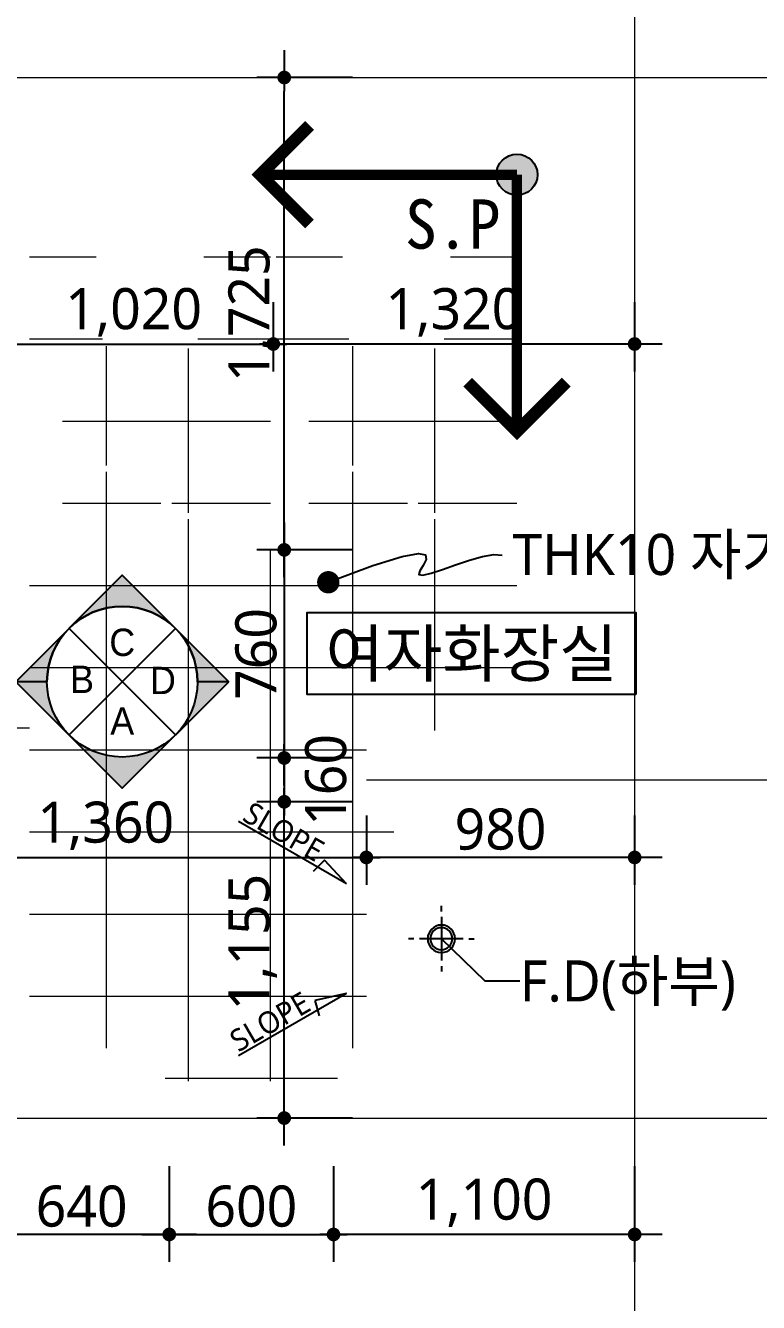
# Model space of a CAD drawing. Header units: millimetres. Extents: x -423835 to -174325, y -1379898 to -1311126.
# Drawn here: x -362139 to -359462, y -1373885 to -1369222 of the extents above; entities that cross this region are included whole.
import ezdxf
from ezdxf.enums import TextEntityAlignment as Align

# ---------------------------------------------------------------- set-up
doc = ezdxf.new("R2010")
doc.units = ezdxf.units.MM
doc.header["$LTSCALE"] = 100
doc.header["$MEASUREMENT"] = 0
doc.header["$PDSIZE"] = -10
doc.linetypes.add('CEN', pattern=[62, 60, -1, 0, -1])
doc.layers.get('0').update_dxf_attribs({"linetype": 'CONTINUOUS'})
doc.layers.get('Defpoints').update_dxf_attribs({"color": 153, "linetype": 'CONTINUOUS'})
for name, color, linetype, lineweight in [('A-AXIS-LINE', 1, 'CEN', 15), ('A-MKXS-TEXT1', 3, 'CONTINUOUS', 25), ('A-MKXX-NAME', 3, 'CONTINUOUS', 25), ('A-MKXX-SYMB', 7, 'CONTINUOUS', 25), ('A-WAXK-PATT', 8, 'CONTINUOUS', 18)]:
    doc.layers.add(name, color=color, linetype=linetype, lineweight=lineweight)
for name, color, linetype in [('A-DIMS', 7, 'CONTINUOUS'), ('A-ETC-1', 7, 'CONTINUOUS'), ('A-MKXS-LEAD', 7, 'CONTINUOUS'), ('A-TXT-S', 3, 'CONTINUOUS'), ('AA-MARK', 1, 'CONTINUOUS'), ('ARDM', 7, 'CONTINUOUS'), ('FIX', 6, 'CONTINUOUS'), ('IN-F-PAT', 8, 'CONTINUOUS'), ('IN-TEXT-FIN', 3, 'CONTINUOUS')]:
    doc.layers.add(name, color=color, linetype=linetype)
doc.styles.add('HY울릉도L', font='')
doc.styles.add('돋움체', font='')
doc.styles.add('맑은고딕', font='malgun.ttf')
doc.styles.add('한농대-돋음체', font='')
doc.styles.get('HY울릉도L').set_extended_font_data('HYwulM')
doc.styles.get('돋움체').set_extended_font_data('DotumChe')
doc.styles.get('한농대-돋음체').set_extended_font_data('Dotum')
doc.dimstyles.new('CDIM', dxfattribs={"dimtxt": 3, "dimasz": 1.5, "dimexe": 2, "dimexo": 1, "dimgap": 1, "dimtad": 1, "dimdec": 0, "dimrnd": 0.5, "dimzin": 0, "dimdsep": 32, "dimlunit": 6, "dimtxsty": 'HY울릉도L', "dimblk1": '_CIDOT', "dimblk2": '_CIDOT', "dimsah": 1, "dimcen": 5.5, "dimclrd": 2, "dimclre": 2, "dimclrt": 7, "dimadec": 0, "dimazin": 0, "dimtfac": 1, "dimtdec": 0, "dimtix": 1, "dimtmove": 2, "dimatfit": 1, "dimldrblk": '_CIDOT', "dimfxl": 1, "dimtolj": 1, "dimtzin": 0, "dimlwd": -1, "dimarcsym": 0})

# ---------------------------------------------------------------- blocks, each defined once
blk = doc.blocks.new('전개도')
at = {"layer": 'AA-MARK'}
h = blk.add_hatch(color=256, dxfattribs=at)
edge = h.paths.add_edge_path()
edge.add_line((-32914.55, -89502.683), (-32916.828, -89502.683))
edge.add_arc((-32922.328, -89502.683), 5.5, 0, 180)
edge.add_line((-32927.828, -89502.683), (-32930.106, -89502.683))
edge.add_line((-32930.106, -89502.683), (-32922.328, -89494.905))
edge.add_line((-32922.328, -89494.905), (-32914.55, -89502.683))
h = blk.add_hatch(color=256, dxfattribs=at)
edge = h.paths.add_edge_path()
edge.add_line((-32914.55, -89502.683), (-32916.828, -89502.683))
edge.add_arc((-32922.328, -89502.683), 5.5, -180, 0, ccw=False)
edge.add_line((-32927.828, -89502.683), (-32930.106, -89502.683))
edge.add_line((-32930.106, -89502.683), (-32922.328, -89510.462))
edge.add_line((-32922.328, -89510.462), (-32914.55, -89502.683))
at = {"layer": 'AA-MARK', "color": 1}
for p, q in [((-32918.439, -89506.572), (-32926.217, -89498.794)), ((-32918.439, -89498.794), (-32926.217, -89506.572))]:
    blk.add_line(p, q, dxfattribs=at)
at = {"layer": 'AA-MARK'}
for points in [[(-32914.55, -89502.683), (-32916.828, -89502.683, 1), (-32927.828, -89502.683), (-32930.106, -89502.683), (-32922.328, -89494.905)], [(-32914.55, -89502.683), (-32916.828, -89502.683, -1), (-32927.828, -89502.683), (-32930.106, -89502.683), (-32922.328, -89510.462)]]:
    blk.add_lwpolyline(points, format="xyb", close=True, dxfattribs=at)
blk.add_circle((-32922.328, -89502.683), 5.5, dxfattribs=at)
blk = doc.blocks.new('전개도-1')
at = {"xscale": 50, "yscale": 50, "zscale": 50}
blk.add_blockref('전개도', (1646116.4, 4475134.2), dxfattribs=at)
at = {"layer": 'AA-MARK', "color": 3, "style": '한농대-돋음체'}
for tag, p in [('A', (0, 93.9)), ('B', (-146.8, -41.5)), ('C', (148.6, -45.4)), ('D', (0, -193))]:
    blk.add_attdef(tag, text='', height=100, dxfattribs=at).set_placement(p, align=Align.CENTER)
blk = doc.blocks.new('지하2층 평면도$1$FD')
at = {"layer": 'FIX'}
for p, q in [((0, 100), (0, 120)), ((0, -80), (0, 80)), ((-100, 0), (-120, 0)), ((80, 0), (-80, 0)), ((100, 0), (120, 0)), ((0, -100), (0, -120))]:
    blk.add_line(p, q, dxfattribs=at)
for radius in [50, 40]:
    blk.add_circle((0, 0), radius, dxfattribs=at)
blk = doc.blocks.new('A$C136B090C')
at = {"layer": 'A-ETC-1'}
for p, q in [((-49.8, 328.8), (86.4, 203.5)), ((-49.8, 328.8), (306.3, -288)), ((86.4, 203.5), (22.1, 139.2))]:
    blk.add_line(p, q, dxfattribs=at)
blk = doc.blocks.new('_CIDOT')
at = {"color": 0, "linetype": 'ByBlock'}
blk.add_line((2, 0), (-1, 0), dxfattribs=at)
at = {"color": 0, "linetype": 'ByBlock', "const_width": 0.5}
blk.add_lwpolyline([(-0.25, 0, 1), (0.25, 0, 1)], format="xyb", close=True, dxfattribs=at)
blk = doc.blocks.new('*D494')
at = {"layer": 'A-DIMS', "lineweight": -2, "transparency": 16777216}
for p, q in [((-361234.2, -1370231.8), (-361234.2, -1370485.1)), ((-359914.2, -1370231.8), (-359914.2, -1370485.1))]:
    blk.add_line(p, q, dxfattribs=at)
at = {"layer": 'A-DIMS', "transparency": 16777216}
blk.add_line((-359964.2, -1370385.1), (-361184.2, -1370385.1), dxfattribs=at)
at = {"layer": 'Defpoints', "color": 0, "transparency": 16777216}
for p in [(-361234.2, -1370181.8), (-359914.2, -1370181.8), (-361234.2, -1370385.1)]:
    blk.add_point(p, dxfattribs=at)
at = {"layer": 'A-DIMS', "transparency": 16777216, "xscale": 50, "yscale": 50, "zscale": 50, "rotation": 180}
blk.add_blockref('_CIDOT', (-361234.2, -1370385.1), dxfattribs=at)
at = {"layer": 'A-DIMS', "transparency": 16777216, "xscale": 50, "yscale": 50, "zscale": 50}
blk.add_blockref('_CIDOT', (-359914.2, -1370385.1), dxfattribs=at)
at = {"layer": 'A-DIMS', "color": 3, "transparency": 16777216, "insert": (-360574.2, -1370269.6), "char_height": 150, "attachment_point": 5, "style": '맑은고딕'}
blk.add_mtext('\\A1;1,320', dxfattribs=at)
blk = doc.blocks.new('*D495')
at = {"layer": 'A-DIMS', "lineweight": -2, "transparency": 16777216}
for p, q in [((-362254.2, -1370231.8), (-362254.2, -1370485.1)), ((-361234.2, -1370231.8), (-361234.2, -1370485.1))]:
    blk.add_line(p, q, dxfattribs=at)
at = {"layer": 'A-DIMS', "transparency": 16777216}
blk.add_line((-362204.2, -1370385.1), (-361284.2, -1370385.1), dxfattribs=at)
at = {"layer": 'Defpoints', "color": 0, "transparency": 16777216}
for p in [(-362254.2, -1370181.8), (-361234.2, -1370181.8), (-361234.2, -1370385.1)]:
    blk.add_point(p, dxfattribs=at)
at = {"layer": 'A-DIMS', "transparency": 16777216, "xscale": 50, "yscale": 50, "zscale": 50, "rotation": 180}
blk.add_blockref('_CIDOT', (-362254.2, -1370385.1), dxfattribs=at)
at = {"layer": 'A-DIMS', "transparency": 16777216, "xscale": 50, "yscale": 50, "zscale": 50}
blk.add_blockref('_CIDOT', (-361234.2, -1370385.1), dxfattribs=at)
at = {"layer": 'A-DIMS', "color": 3, "transparency": 16777216, "insert": (-361744.2, -1370269.6), "char_height": 150, "attachment_point": 5, "style": '맑은고딕'}
blk.add_mtext('\\A1;1,020', dxfattribs=at)
blk = doc.blocks.new('*D496')
at = {"layer": 'A-DIMS', "lineweight": -2, "transparency": 16777216}
for p, q in [((-360894.2, -1372106.9), (-360894.2, -1372360.1)), ((-359914.2, -1372106.9), (-359914.2, -1372360.1))]:
    blk.add_line(p, q, dxfattribs=at)
at = {"layer": 'A-DIMS', "transparency": 16777216}
blk.add_line((-359964.2, -1372260.1), (-360844.2, -1372260.1), dxfattribs=at)
at = {"layer": 'Defpoints', "color": 0, "transparency": 16777216}
for p in [(-360894.2, -1372056.9), (-359914.2, -1372056.9), (-360894.2, -1372260.1)]:
    blk.add_point(p, dxfattribs=at)
at = {"layer": 'A-DIMS', "transparency": 16777216, "xscale": 50, "yscale": 50, "zscale": 50, "rotation": 180}
blk.add_blockref('_CIDOT', (-360894.2, -1372260.1), dxfattribs=at)
at = {"layer": 'A-DIMS', "transparency": 16777216, "xscale": 50, "yscale": 50, "zscale": 50}
blk.add_blockref('_CIDOT', (-359914.2, -1372260.1), dxfattribs=at)
at = {"layer": 'A-DIMS', "color": 3, "transparency": 16777216, "insert": (-360404.2, -1372157.6), "char_height": 150, "attachment_point": 5, "style": '맑은고딕'}
blk.add_mtext('\\A1;980', dxfattribs=at)
blk = doc.blocks.new('*D497')
at = {"layer": 'A-DIMS', "lineweight": -2, "transparency": 16777216}
for p, q in [((-362254.2, -1372106.9), (-362254.2, -1372360.1)), ((-360894.2, -1372106.9), (-360894.2, -1372360.1))]:
    blk.add_line(p, q, dxfattribs=at)
at = {"layer": 'A-DIMS', "transparency": 16777216}
blk.add_line((-362204.2, -1372260.1), (-360944.2, -1372260.1), dxfattribs=at)
at = {"layer": 'Defpoints', "color": 0, "transparency": 16777216}
for p in [(-362254.2, -1372056.9), (-360894.2, -1372056.9), (-360894.2, -1372260.1)]:
    blk.add_point(p, dxfattribs=at)
at = {"layer": 'A-DIMS', "transparency": 16777216, "xscale": 50, "yscale": 50, "zscale": 50, "rotation": 180}
blk.add_blockref('_CIDOT', (-362254.2, -1372260.1), dxfattribs=at)
at = {"layer": 'A-DIMS', "transparency": 16777216, "xscale": 50, "yscale": 50, "zscale": 50}
blk.add_blockref('_CIDOT', (-360894.2, -1372260.1), dxfattribs=at)
at = {"layer": 'A-DIMS', "color": 3, "transparency": 16777216, "insert": (-361846.1, -1372144.6), "char_height": 150, "attachment_point": 5, "style": '맑은고딕'}
blk.add_mtext('\\A1;1,360', dxfattribs=at)
blk = doc.blocks.new('*D506')
at = {"layer": 'A-DIMS', "lineweight": -2, "transparency": 16777216}
for p, q in [((-361614.2, -1373386.9), (-361614.2, -1373736.9)), ((-361014.2, -1373386.9), (-361014.2, -1373736.9))]:
    blk.add_line(p, q, dxfattribs=at)
at = {"layer": 'A-DIMS', "transparency": 16777216}
blk.add_line((-361564.2, -1373636.9), (-361064.2, -1373636.9), dxfattribs=at)
at = {"layer": 'Defpoints', "color": 0, "transparency": 16777216}
for p in [(-361614.2, -1373336.9), (-361014.2, -1373336.9), (-361014.2, -1373636.9)]:
    blk.add_point(p, dxfattribs=at)
at = {"layer": 'A-DIMS', "transparency": 16777216, "xscale": 50, "yscale": 50, "zscale": 50, "rotation": 180}
blk.add_blockref('_CIDOT', (-361614.2, -1373636.9), dxfattribs=at)
at = {"layer": 'A-DIMS', "transparency": 16777216, "xscale": 50, "yscale": 50, "zscale": 50}
blk.add_blockref('_CIDOT', (-361014.2, -1373636.9), dxfattribs=at)
at = {"layer": 'A-DIMS', "color": 3, "transparency": 16777216, "insert": (-361314.2, -1373534.4), "char_height": 150, "attachment_point": 5, "style": '맑은고딕'}
blk.add_mtext('\\A1;600', dxfattribs=at)
blk = doc.blocks.new('*D507')
at = {"layer": 'A-DIMS', "lineweight": -2, "transparency": 16777216}
for p, q in [((-361014.2, -1373386.9), (-361014.2, -1373736.9)), ((-359914.2, -1373386.9), (-359914.2, -1373736.9))]:
    blk.add_line(p, q, dxfattribs=at)
at = {"layer": 'A-DIMS', "transparency": 16777216}
blk.add_line((-359964.2, -1373636.9), (-360964.2, -1373636.9), dxfattribs=at)
at = {"layer": 'Defpoints', "color": 0, "transparency": 16777216}
for p in [(-361014.2, -1373336.9), (-359914.2, -1373336.9), (-361014.2, -1373636.9)]:
    blk.add_point(p, dxfattribs=at)
at = {"layer": 'A-DIMS', "transparency": 16777216, "xscale": 50, "yscale": 50, "zscale": 50, "rotation": 180}
blk.add_blockref('_CIDOT', (-361014.2, -1373636.9), dxfattribs=at)
at = {"layer": 'A-DIMS', "transparency": 16777216, "xscale": 50, "yscale": 50, "zscale": 50}
blk.add_blockref('_CIDOT', (-359914.2, -1373636.9), dxfattribs=at)
at = {"layer": 'A-DIMS', "color": 3, "transparency": 16777216, "insert": (-360464.2, -1373521.4), "char_height": 150, "attachment_point": 5, "style": '맑은고딕'}
blk.add_mtext('\\A1;1,100', dxfattribs=at)
blk = doc.blocks.new('*D508')
at = {"layer": 'A-DIMS', "lineweight": -2, "transparency": 16777216}
for p, q in [((-362254.2, -1373386.9), (-362254.2, -1373736.9)), ((-361614.2, -1373386.9), (-361614.2, -1373736.9))]:
    blk.add_line(p, q, dxfattribs=at)
at = {"layer": 'A-DIMS', "transparency": 16777216}
blk.add_line((-361664.2, -1373636.9), (-362204.2, -1373636.9), dxfattribs=at)
at = {"layer": 'Defpoints', "color": 0, "transparency": 16777216}
for p in [(-362254.2, -1373336.9), (-361614.2, -1373336.9), (-362254.2, -1373636.9)]:
    blk.add_point(p, dxfattribs=at)
at = {"layer": 'A-DIMS', "transparency": 16777216, "xscale": 50, "yscale": 50, "zscale": 50, "rotation": 180}
blk.add_blockref('_CIDOT', (-362254.2, -1373636.9), dxfattribs=at)
at = {"layer": 'A-DIMS', "transparency": 16777216, "xscale": 50, "yscale": 50, "zscale": 50}
blk.add_blockref('_CIDOT', (-361614.2, -1373636.9), dxfattribs=at)
at = {"layer": 'A-DIMS', "color": 3, "transparency": 16777216, "insert": (-361934.2, -1373534.4), "char_height": 150, "attachment_point": 5, "style": '맑은고딕'}
blk.add_mtext('\\A1;640', dxfattribs=at)
blk = doc.blocks.new('*D512')
at = {"layer": 'A-DIMS', "lineweight": -2, "transparency": 16777216}
for p, q in [((-360944.2, -1372056.9), (-361294.2, -1372056.9)), ((-360944.2, -1373211.9), (-361294.2, -1373211.9))]:
    blk.add_line(p, q, dxfattribs=at)
at = {"layer": 'A-DIMS', "transparency": 16777216}
blk.add_line((-361194.2, -1373161.9), (-361194.2, -1372106.9), dxfattribs=at)
at = {"layer": 'Defpoints', "color": 0, "transparency": 16777216}
for p in [(-361194.2, -1372056.9), (-360894.2, -1372056.9), (-360894.2, -1373211.9)]:
    blk.add_point(p, dxfattribs=at)
at = {"layer": 'A-DIMS', "transparency": 16777216, "xscale": 50, "yscale": 50, "zscale": 50}
for p, rotation in [((-361194.2, -1372056.9), 90), ((-361194.2, -1373211.9), 270)]:
    blk.add_blockref('_CIDOT', p, dxfattribs=dict(at, rotation=rotation))
at = {"layer": 'A-DIMS', "color": 3, "transparency": 16777216, "insert": (-361309.7, -1372569.2), "char_height": 150, "attachment_point": 5, "rotation": 90, "style": '맑은고딕'}
blk.add_mtext('\\A1;1,155', dxfattribs=at)
blk = doc.blocks.new('*D513')
at = {"layer": 'A-DIMS', "lineweight": -2, "transparency": 16777216}
for p, q in [((-360944.2, -1371136.9), (-361294.2, -1371136.9)), ((-360944.2, -1371896.9), (-361294.2, -1371896.9))]:
    blk.add_line(p, q, dxfattribs=at)
at = {"layer": 'A-DIMS', "transparency": 16777216}
blk.add_line((-361194.2, -1371186.9), (-361194.2, -1371846.9), dxfattribs=at)
at = {"layer": 'Defpoints', "color": 0, "transparency": 16777216}
for p in [(-360894.2, -1371136.9), (-361194.2, -1371896.9), (-360894.2, -1371896.9)]:
    blk.add_point(p, dxfattribs=at)
at = {"layer": 'A-DIMS', "transparency": 16777216, "xscale": 50, "yscale": 50, "zscale": 50}
for p, rotation in [((-361194.2, -1371136.9), 90), ((-361194.2, -1371896.9), 270)]:
    blk.add_blockref('_CIDOT', p, dxfattribs=dict(at, rotation=rotation))
at = {"layer": 'A-DIMS', "color": 3, "transparency": 16777216, "insert": (-361296.7, -1371516.9), "char_height": 150, "attachment_point": 5, "rotation": 90, "style": '맑은고딕'}
blk.add_mtext('\\A1;760', dxfattribs=at)
blk = doc.blocks.new('*D514')
at = {"layer": 'A-DIMS', "lineweight": -2, "transparency": 16777216}
for p, q in [((-360944.2, -1369411.9), (-361294.2, -1369411.9)), ((-360944.2, -1371136.9), (-361294.2, -1371136.9))]:
    blk.add_line(p, q, dxfattribs=at)
at = {"layer": 'A-DIMS', "transparency": 16777216}
blk.add_line((-361194.2, -1371086.9), (-361194.2, -1369461.9), dxfattribs=at)
at = {"layer": 'Defpoints', "color": 0, "transparency": 16777216}
for p in [(-361194.2, -1369411.9), (-360894.2, -1369411.9), (-360894.2, -1371136.9)]:
    blk.add_point(p, dxfattribs=at)
at = {"layer": 'A-DIMS', "transparency": 16777216, "xscale": 50, "yscale": 50, "zscale": 50}
for p, rotation in [((-361194.2, -1369411.9), 90), ((-361194.2, -1371136.9), 270)]:
    blk.add_blockref('_CIDOT', p, dxfattribs=dict(at, rotation=rotation))
at = {"layer": 'A-DIMS', "color": 3, "transparency": 16777216, "insert": (-361309.7, -1370274.4), "char_height": 150, "attachment_point": 5, "rotation": 90, "style": '맑은고딕'}
blk.add_mtext('\\A1;1,725', dxfattribs=at)
blk = doc.blocks.new('*D518')
at = {"layer": 'A-DIMS', "lineweight": -2, "transparency": 16777216}
for p, q in [((-360944.2, -1371896.9), (-361294.2, -1371896.9)), ((-360944.2, -1372056.9), (-361294.2, -1372056.9))]:
    blk.add_line(p, q, dxfattribs=at)
at = {"layer": 'A-DIMS', "transparency": 16777216}
blk.add_line((-361194.2, -1371946.9), (-361194.2, -1372006.9), dxfattribs=at)
at = {"layer": 'Defpoints', "color": 0, "transparency": 16777216}
for p in [(-360894.2, -1371896.9), (-361194.2, -1372056.9), (-360894.2, -1372056.9)]:
    blk.add_point(p, dxfattribs=at)
at = {"layer": 'A-DIMS', "transparency": 16777216, "xscale": 50, "yscale": 50, "zscale": 50}
for p, rotation in [((-361194.2, -1371896.9), 90), ((-361194.2, -1372056.9), 270)]:
    blk.add_blockref('_CIDOT', p, dxfattribs=dict(at, rotation=rotation))
at = {"layer": 'A-DIMS', "color": 3, "transparency": 16777216, "insert": (-361041.9, -1371976.9), "char_height": 150, "attachment_point": 5, "rotation": 90, "style": '맑은고딕'}
blk.add_mtext('\\A1;160', dxfattribs=at)

msp = doc.modelspace()

# ---------------------------------------------------------------- hatches: boundary and pattern name
at = {"layer": 'A-WAXK-PATT'}
h = msp.add_hatch(dxfattribs=at)
h.set_pattern_fill('바닥타일33', color=256, angle=270)
h.set_pattern_definition([(270, (-360344.17, -1369766.86), (300, -6e-14), []), (0, (-360344.17, -1369766.86), (7e-14, 300), [])])
h.paths.add_polyline_path([(-362124.2, -1369766.9), (-361881.7, -1369766.9), (-361881.7, -1370056.9), (-361862.6, -1370356.9), (-361824.2, -1370431.9), (-361524.2, -1370399.5), (-361505.7, -1370356.9), (-361486.7, -1370056.9), (-361486.7, -1369766.9), (-361244.2, -1369766.9), (-361244.2, -1371116.9), (-361344.2, -1371116.9), (-361863.8, -1370816.9), (-361873.8, -1370834.2), (-361354.2, -1371134.2), (-361344.2, -1371136.9), (-361044.2, -1371136.9), (-361044.2, -1371116.9), (-361224.2, -1371116.9), (-361224.2, -1370966.9), (-361104.2, -1370966.9), (-361104.2, -1370646.9), (-361224.2, -1370646.9), (-361224.2, -1369766.9), (-360981.7, -1369766.9), (-360981.7, -1370056.9), (-360962.6, -1370356.9), (-360924.2, -1370431.9), (-360624.2, -1370399.5), (-360605.7, -1370356.9), (-360586.7, -1370056.9), (-360586.7, -1369766.9), (-360344.2, -1369766.9), (-360344.2, -1371116.9), (-360444.2, -1371116.9), (-360963.8, -1370816.9), (-360973.5, -1370834.3), (-360454.2, -1371134.2), (-360444.2, -1371136.9), (-360344.2, -1371136.9), (-360344.2, -1371796.9), (-360894.2, -1371796.9), (-360894.2, -1371956.9), (-360794.2, -1371956.9), (-360794.2, -1372181.9), (-360894.2, -1372181.9), (-360894.2, -1372831.9), (-360794.2, -1372831.9), (-360794.2, -1372956.9), (-360999.2, -1372956.9), (-360999.2, -1373076.9), (-361629.2, -1373076.9), (-361629.2, -1372956.9), (-362124.2, -1372956.9), (-362124.2, -1370966.9), (-362004.2, -1370966.9), (-362004.2, -1370646.9), (-362124.2, -1370646.9)])
at = {"layer": 'IN-F-PAT', "transparency": 33554687}
h = msp.add_hatch(color=2, dxfattribs=at)
h.dxf.hatch_style = 1
h.paths.add_polyline_path([(-360269.2, -1369766.9, 1), (-360419.2, -1369766.9, 1)])
h = msp.add_hatch(color=2, dxfattribs=at)
h.dxf.hatch_style = 1
h.paths.add_polyline_path([(-360269.2, -1369766.9, 1), (-360419.2, -1369766.9, 1)])

# ---------------------------------------------------------------- linework, layer by layer
at = {"layer": 'A-AXIS-LINE', "ltscale": 50}
for points in [[(-359914.2, -1367911.9), (-359914.2, -1374711.9)], [(-366414.2, -1369411.9), (-358414.2, -1369411.9)], [(-366414.2, -1371786.9), (-362124.2, -1371786.9)], [(-360894.2, -1371976.9), (-358414.2, -1371976.9)], [(-366414.2, -1373211.9), (-358414.2, -1373211.9)]]:
    msp.add_lwpolyline(points, dxfattribs=at)
at = {"layer": 'A-MKXS-LEAD'}
for points in [[(-361033.2, -1371255.2), (-360870.1, -1371193.7), (-360763.8, -1371160.5), (-360703.4, -1371149.7), (-360677.7, -1371155.5), (-360675.8, -1371172.1), (-360686.6, -1371193.4), (-360699.1, -1371213.8), (-360702.4, -1371227.2), (-360688, -1371229.4), (-360657.7, -1371222.1), (-360616.3, -1371208.4), (-360568.1, -1371191.5), (-360517.7, -1371174.7), (-360469.6, -1371161.1), (-360428.4, -1371153.9), (-360398.6, -1371156.3)], [(-360620.2, -1372556.9), (-360461.1, -1372711), (-360334.1, -1372711)]]:
    msp.add_lwpolyline(points, dxfattribs=at)
at = {"layer": 'A-MKXS-LEAD', "const_width": 40}
msp.add_lwpolyline([(-361053.9, -1371257.2, -1), (-361012.4, -1371253.1, -1)], format="xyb", close=True, dxfattribs=at)
at = {"layer": 'A-MKXX-SYMB'}
msp.add_lwpolyline([(-359909.4, -1371665.5), (-361110.6, -1371665.5), (-361110.6, -1371365.2), (-359909.4, -1371365.2)], close=True, dxfattribs=at)
at = {"layer": 'IN-F-PAT', "color": 2, "const_width": 45}
for points in [[(-361101.7, -1369586.9), (-361281.7, -1369766.9), (-361101.7, -1369946.9)], [(-360524.2, -1370524.4), (-360344.2, -1370704.4), (-360164.2, -1370524.4)]]:
    msp.add_lwpolyline(points, dxfattribs=at)
at = {"layer": 'IN-F-PAT', "color": 2}
for points in [[(-360344.2, -1369766.9, 37.5, 37.5, 0), (-361270.6, -1369766.9, 187.5, 187.5, 0)], [(-360344.2, -1369766.9, 37.5, 37.5, 0), (-360344.2, -1370693.3, 187.5, 187.5, 0)]]:
    msp.add_lwpolyline(points, format="xyseb", dxfattribs=at)
msp.add_circle((-360344.2, -1369766.9), 75, dxfattribs=at)
msp.add_circle((-360344.2, -1369766.9), 75, dxfattribs=at)

# ---------------------------------------------------------------- block references
msp.add_blockref('전개도-1', (-361785.9, -1371618.4)).add_auto_attribs({'D': 'A', 'C': 'D', 'B': 'B', 'A': 'C'})
at = {"layer": 'ARDM', "ltscale": 0.6, "yscale": 0.6399999999994029, "zscale": 0.6399999999994029}
for p, xscale, rotation in [((-361177.1, -1372325), -0.639999999999403, 270.00000000004), ((-361099.4, -1372923.2), -0.6399999999994029, 330.0000000000264)]:
    msp.add_blockref('A$C136B090C', p, dxfattribs=dict(at, xscale=xscale, rotation=rotation))
at = {"layer": 'FIX', "xscale": -1, "rotation": 180}
msp.add_blockref('지하2층 평면도$1$FD', (-360620.2, -1372556.9), dxfattribs=at)

# ---------------------------------------------------------------- texts
at = {"layer": 'A-MKXS-TEXT1', "style": '맑은고딕'}
for s, p in [('THK10 자기질타일(논슬립)', (-360360.4, -1371153.7)), ('F.D(하부)', (-360334.1, -1372711))]:
    msp.add_text(s, height=150, dxfattribs=at).set_placement(p, align=Align.MIDDLE_LEFT)
at = {"layer": 'A-MKXX-NAME', "style": '맑은고딕'}
msp.add_text('여자화장실', height=170, dxfattribs=at).set_placement((-360510, -1371515.3), align=Align.MIDDLE_CENTER)
at = {"layer": 'A-TXT-S', "color": 3, "style": '맑은고딕'}
for rotation, p in [(330.1153, (-361351.5, -1372122.3)), (30.1153, (-361362.1, -1372972.9))]:
    msp.add_text('SLOPE', height=80, rotation=rotation, dxfattribs=at).set_placement(p)
at = {"layer": 'IN-TEXT-FIN', "color": 2, "style": '돋움체'}
msp.add_text('S.P', height=180, dxfattribs=at).set_placement((-360404.2, -1369946.9), align=Align.MIDDLE_RIGHT)

# ---------------------------------------------------------------- dimensions: what is measured, and where the dimension line sits
at = {"layer": 'A-DIMS'}
for base, p1, p2, angle, override, picture, middle in [((-361194.2, -1369411.9), (-360894.2, -1371136.9), (-360894.2, -1369411.9), 90, {"dimscale": 50, "dimasz": 1, "dimgap": 0.5, "dimtxsty": '맑은고딕', "dimclrd": 256, "dimclre": 256, "dimclrt": 3}, '*D514', (-361309.7, -1370274.4)), ((-361234.2, -1370385.1), (-359914.2, -1370181.8), (-361234.2, -1370181.8), 180, {"dimscale": 50, "dimtxt": 3, "dimasz": 1, "dimgap": 0.5, "dimtxsty": '맑은고딕', "dimclrd": 256, "dimclre": 256, "dimclrt": 3}, '*D494', (-360574.2, -1370269.6)), ((-361194.2, -1371896.9), (-360894.2, -1371136.9), (-360894.2, -1371896.9), 270, {"dimscale": 50, "dimasz": 1, "dimgap": 0.5, "dimtxsty": '맑은고딕', "dimclrd": 256, "dimclre": 256, "dimclrt": 3}, '*D513', (-361296.7, -1371516.9)), ((-360894.2, -1372260.1), (-359914.2, -1372056.9), (-360894.2, -1372056.9), 180, {"dimscale": 50, "dimtxt": 3, "dimasz": 1, "dimgap": 0.5, "dimtxsty": '맑은고딕', "dimclrd": 256, "dimclre": 256, "dimclrt": 3}, '*D496', (-360404.2, -1372157.6)), ((-362254.2, -1373636.9), (-361614.2, -1373336.9), (-362254.2, -1373336.9), 180, {"dimscale": 50, "dimasz": 1, "dimgap": 0.5, "dimtxsty": '맑은고딕', "dimclrd": 256, "dimclre": 256, "dimclrt": 3}, '*D508', (-361934.2, -1373534.4)), ((-361014.2, -1373636.9), (-359914.2, -1373336.9), (-361014.2, -1373336.9), 180, {"dimscale": 50, "dimasz": 1, "dimgap": 0.5, "dimtxsty": '맑은고딕', "dimclrd": 256, "dimclre": 256, "dimclrt": 3}, '*D507', (-360464.2, -1373521.4))]:
    dim = msp.add_linear_dim(base=base, p1=p1, p2=p2, angle=angle, dimstyle='CDIM', override=override, dxfattribs=at)
    dim.commit()
    dim.dimension.update_dxf_attribs({"geometry": picture, "text_midpoint": middle})
for base, p1, p2, override, picture, middle in [((-361234.2, -1370385.1), (-362254.2, -1370181.8), (-361234.2, -1370181.8), {"dimscale": 50, "dimtxt": 3, "dimasz": 1, "dimgap": 0.5, "dimtxsty": '맑은고딕', "dimclrd": 256, "dimclre": 256, "dimclrt": 3}, '*D495', (-361744.2, -1370269.6)), ((-361014.2, -1373636.9), (-361614.2, -1373336.9), (-361014.2, -1373336.9), {"dimscale": 50, "dimasz": 1, "dimgap": 0.5, "dimtxsty": '맑은고딕', "dimclrd": 256, "dimclre": 256, "dimclrt": 3}, '*D506', (-361314.2, -1373534.4))]:
    dim = msp.add_linear_dim(base=base, p1=p1, p2=p2, dimstyle='CDIM', override=override, dxfattribs=at)
    dim.commit()
    dim.dimension.update_dxf_attribs({"geometry": picture, "text_midpoint": middle})
for p1, angle, picture, middle in [((-360894.2, -1371896.9), 270, '*D518', (-361041.9, -1371976.9)), ((-360894.2, -1373211.9), 90, '*D512', (-361309.7, -1372569.2))]:
    dim = msp.add_linear_dim(base=(-361194.2, -1372056.9), p1=p1, p2=(-360894.2, -1372056.9), angle=angle, dimstyle='CDIM', override={"dimscale": 50, "dimasz": 1, "dimgap": 0.5, "dimtxsty": '맑은고딕', "dimclrd": 256, "dimclre": 256, "dimclrt": 3}, dxfattribs=at)
    dim.commit()
    dim.dimension.update_dxf_attribs({"geometry": picture, "text_midpoint": middle, "dimtype": 160})
dim = msp.add_linear_dim(base=(-360894.2, -1372260.1), p1=(-362254.2, -1372056.9), p2=(-360894.2, -1372056.9), dimstyle='CDIM', override={"dimscale": 50, "dimasz": 1, "dimgap": 0.5, "dimtxsty": '맑은고딕', "dimclrd": 256, "dimclre": 256, "dimclrt": 3}, dxfattribs=at)
dim.commit()
dim.dimension.update_dxf_attribs({"geometry": '*D497', "text_midpoint": (-361846.1, -1372144.6), "dimtype": 160})

doc.saveas('drawing.dxf')
